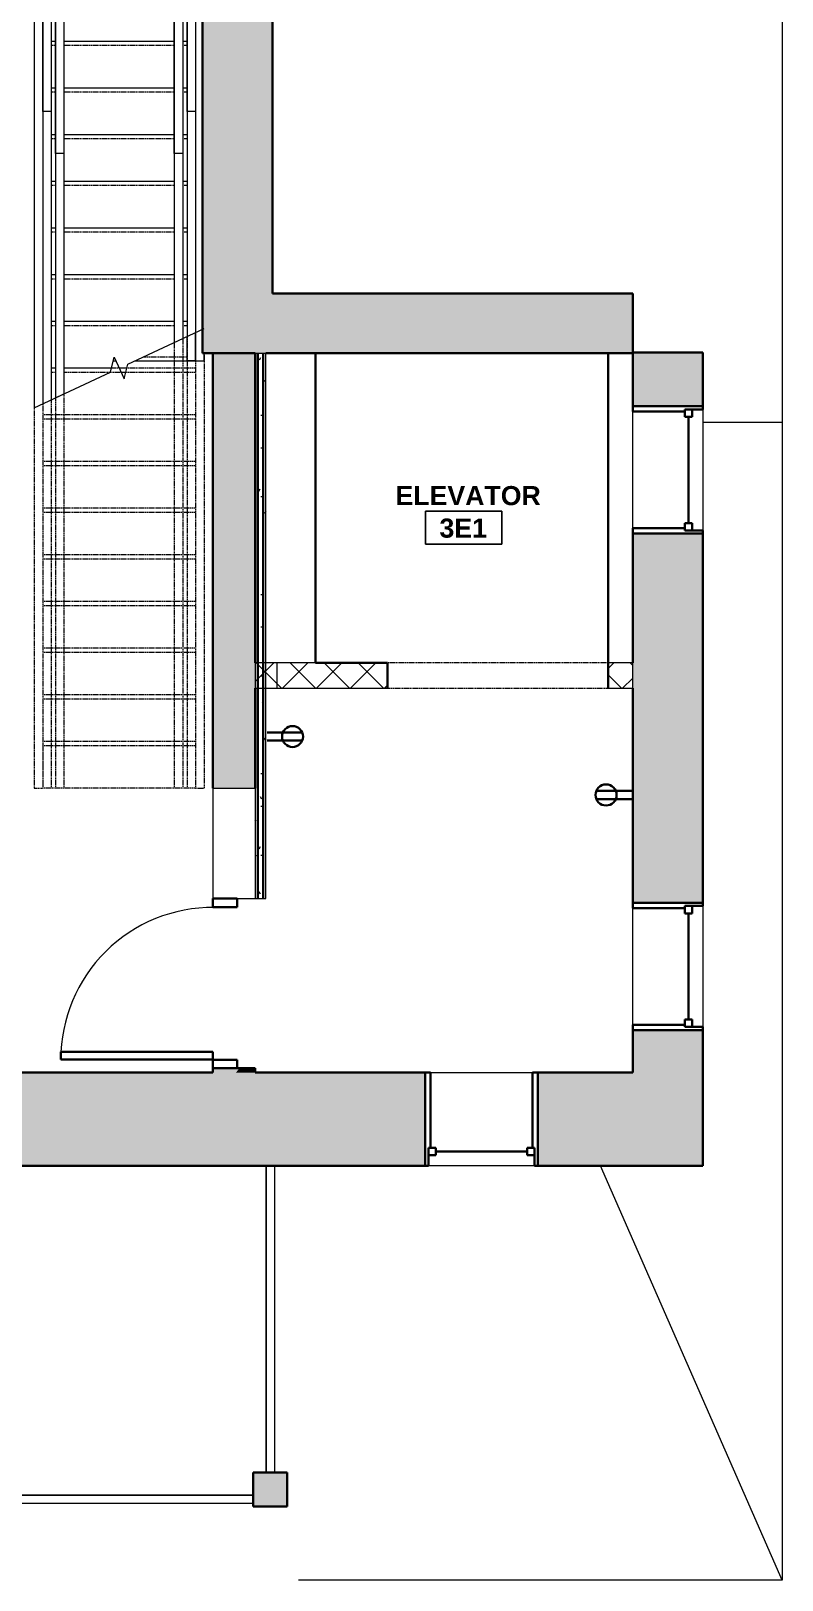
# Model space of a CAD drawing. Header units: inches. Extents: x -1176 to 1482, y -2527 to 978.
# Drawn here: x 1170.8 to 1347.8, y -5.7 to 359.3 of the extents above; entities that cross this region are included whole.
import ezdxf

# ---------------------------------------------------------------- set-up
doc = ezdxf.new("R2010")
doc.units = ezdxf.units.IN
doc.header["$MEASUREMENT"] = 0
doc.linetypes.add('Overhead', pattern=[0.15625, 0.09375, -0.0625])
doc.linetypes.add('Overhead 1_16_', pattern=[0.101562, 0.0625, -0.039062])
for name, color, linetype, lineweight in [('A-ANNO-NOTE', 131, 'Continuous', 40), ('A-AREA-IDEN', 2, 'Continuous', 9), ('A-COLS', 52, 'Continuous', 18), ('A-DETL', 90, 'Continuous', 9), ('A-DETL-GENF', 92, 'Continuous', 9), ('A-DETL-MEDM', 33, 'Continuous', 30), ('A-DOOR', 31, 'Continuous', 18), ('A-DOOR-FRAM', 31, 'Continuous', 30), ('A-FLOR', 192, 'Continuous', 18), ('A-FLOR-HRAL', 11, 'Continuous', 18), ('A-GENM', 13, 'Continuous', 18), ('A-GLAZ', 151, 'Continuous', 18), ('A-WALL', 113, 'Continuous', 18), ('A-WALL-PATT', 111, 'Continuous', 18), ('I-WALL', 2, 'Continuous', 18), ('S-STRS', 31, 'Continuous', 18), ('S-STRS-MBND', 31, 'Continuous', 18)]:
    doc.layers.add(name, color=color, linetype=linetype, lineweight=lineweight)
doc.styles.add('Swis721 Lt BT_B', font='', dxfattribs={"height": 4.5})
doc.styles.get('Swis721 Lt BT_B').set_extended_font_data('Swis721 Lt BT', bold=True)
pattern_1 = [(45, (0, 0), (-4.006467, 4.006467), []), (135, (0, 0), (-4.006467, -4.006467), [])]
pattern_2 = [(0, (0, 0), (15.36, 3.84), [0.634, -10.886, 0.634, -10.886, -61.44]), (0, (0, 0), (15.36, 3.84), [-23.04, 0.634, -22.406, 0.634, -10.886, -26.88]), (0, (0, 0), (15.36, 3.84), [-57.6, 0.634, -7.046, 0.634, -18.566]), (120, (5.76, 1.92), (-11.005538, 11.38215), [0.634, -10.886, 0.634, -10.886, -61.44]), (120, (5.76, 1.92), (-11.005538, 11.38215), [-23.04, 0.634, -22.406, 0.634, -10.886, -26.88]), (120, (5.76, 1.92), (-11.005538, 11.38215), [-57.6, 0.634, -7.046, 0.634, -18.566]), (240, (7.68, 9.6), (-4.354462, -15.22215), [0.634, -10.886, 0.634, -10.886, -61.44]), (240, (7.68, 9.6), (-4.354462, -15.22215), [-23.04, 0.634, -22.406, 0.634, -10.886, -26.88]), (240, (7.68, 9.6), (-4.354462, -15.22215), [-57.6, 0.634, -7.046, 0.634, -18.566])]

# ---------------------------------------------------------------- blocks, each defined once
blk = doc.blocks.new('Double Hung - 30_ x 48_-6971309-3rd Floor Power _ Signal')
at = {"layer": 'A-GLAZ', "color": 8, "lineweight": 30}
for p, q in [((-15, 8.25), (-14.25, 8.25)), ((-14.25, 4), (-14.25, 8.25)), ((14.25, 4), (14.25, 8.25)), ((15, 8.25), (14.25, 8.25)), ((-14.25, 5.75), (-14.25, 4)), ((-14.25, 5.75), (-12.5, 5.75)), ((-14.25, 4), (-12.5, 4)), ((-14.25, 4), (-13.75, 4)), ((-13.75, -8.25), (-13.75, 4)), ((-12.5, 5.75), (-12.5, 4)), ((-12.5, 4.875), (12.5, 4.875)), ((12.5, 5.75), (12.5, 4)), ((14.25, 5.75), (12.5, 5.75)), ((14.25, 4), (12.5, 4)), ((13.75, 4), (14.25, 4)), ((13.75, 4), (13.75, -8.25)), ((14.25, 5.75), (14.25, 4)), ((-13.75, -8.25), (-15, -8.25)), ((13.75, -8.25), (15, -8.25))]:
    blk.add_line(p, q, dxfattribs=at)
blk = doc.blocks.new('Top Rail Type - Top Rail_Internal_-6920603-3rd Floor Power _ Signal')
at = {"layer": 'A-FLOR-HRAL', "lineweight": 9}
for p, q in [((1226.22, 91.87), (1228.22, 91.87)), ((1226.22, 19.64), (1226.22, 91.87)), ((1228.22, 91.87), (1228.22, 19.64)), ((1068.27, 14.32), (1223.22, 14.32)), ((1223.22, 12.32), (1068.27, 12.32))]:
    blk.add_line(p, q, dxfattribs=at)
blk = doc.blocks.new('Top Rail Type - Top Rail_Internal_-V5-3rd Floor Power _ Signal')
at = {"layer": 'A-FLOR-HRAL', "lineweight": 9}
for p, q in [((1228.22, 91.87), (1226.22, 91.87)), ((1226.22, 91.87), (1226.22, 19.64)), ((1228.22, 91.87), (1228.22, 19.64)), ((1223.22, 14.32), (1068.27, 14.32)), ((1223.22, 12.32), (1068.27, 12.32))]:
    blk.add_line(p, q, dxfattribs=at)
blk = doc.blocks.new('Double Hung - 2_ 2_5_ x 48_-6921075-3rd Floor Power _ Signal')
at = {"layer": 'A-GLAZ', "color": 8, "lineweight": 30}
for p, q in [((-13.25, 11), (-12.5, 11)), ((-12.5, 6.75), (-12.5, 11)), ((12.5, 6.75), (12.5, 11)), ((13.25, 11), (12.5, 11)), ((-12.5, 8.5), (-12.5, 6.75)), ((-12.5, 8.5), (-10.75, 8.5)), ((-10.75, 8.5), (-10.75, 6.75)), ((-10.75, 7.625), (10.75, 7.625)), ((10.75, 8.5), (10.75, 6.75)), ((12.5, 8.5), (10.75, 8.5)), ((12.5, 8.5), (12.5, 6.75)), ((-12.5, 6.75), (-10.75, 6.75)), ((-12.5, 6.75), (-12, 6.75)), ((-12, -11), (-12, 6.75)), ((12.5, 6.75), (10.75, 6.75)), ((12, 6.75), (12.5, 6.75)), ((12, 6.75), (12, -11)), ((-12, -11), (-13.25, -11)), ((12, -11), (13.25, -11))]:
    blk.add_line(p, q, dxfattribs=at)
blk = doc.blocks.new('Elevator 1 - Elevator 1-7712497-3rd Floor Power _ Signal')
at = {"layer": 'A-GENM', "lineweight": 30}
for p, q in [((1312.87, 283.44), (1243.87, 283.44)), ((1243.87, 283.44), (1243.87, 210.44)), ((1312.87, 210.44), (1312.87, 283.44)), ((1243.87, 210.44), (1260.87, 210.44))]:
    blk.add_line(p, q, dxfattribs=at)
blk = doc.blocks.new('Door-Opening - Elevator Opening-8184615-3rd Floor Power _ Signal')
at = {"layer": 'A-DETL-GENF', "linetype": 'Overhead'}
for p, q in [((25.68, 3), (-26.32, 3)), ((-26.32, -3), (25.68, -3))]:
    blk.add_line(p, q, dxfattribs=at)
at = {"layer": 'A-DETL-MEDM'}
for p, q in [((-26.32, 3), (-26.32, -3)), ((25.68, -3), (25.68, 3))]:
    blk.add_line(p, q, dxfattribs=at)
blk = doc.blocks.new('Top Rail Type - Top Rail_Internal_-7822948-3rd Floor Power _ Signal')
at = {"layer": 'A-FLOR-HRAL', "lineweight": 9}
for p, q in [((1173.6, 378.89), (1175.6, 378.89)), ((1173.6, 340.39), (1173.6, 378.89)), ((1175.6, 378.89), (1175.6, 340.39)), ((1175.6, 340.39), (1173.6, 340.39))]:
    blk.add_line(p, q, dxfattribs=at)
blk = doc.blocks.new('Top Rail Type - Top Rail_Internal_-V96-3rd Floor Power _ Signal')
at = {"layer": 'A-FLOR-HRAL', "lineweight": 9}
for p, q in [((1175.6, 378.89), (1173.6, 378.89)), ((1173.6, 378.89), (1173.6, 271.5)), ((1175.6, 378.89), (1175.6, 272.43)), ((1173.6, 271.5), (1175.6, 272.43))]:
    blk.add_line(p, q, dxfattribs=at)
at = {"layer": 'A-FLOR-HRAL', "linetype": 'Overhead 1_16_', "lineweight": 9}
for p, q in [((1173.6, 271.5), (1173.6, 191.89)), ((1175.6, 272.43), (1175.6, 191.89)), ((1173.6, 191.89), (1173.6, 180.89)), ((1175.6, 191.89), (1175.6, 180.89)), ((1175.6, 180.89), (1173.6, 180.89))]:
    blk.add_line(p, q, dxfattribs=at)
blk = doc.blocks.new('Handrail Type - Handrail_Internal_-7822960-3rd Floor Power _ Signal')
at = {"layer": 'A-FLOR-HRAL', "lineweight": 9}
for p, q in [((1176.6, 378.89), (1178.6, 378.89)), ((1176.6, 330.49), (1176.6, 378.89)), ((1178.6, 378.89), (1178.6, 330.49)), ((1178.6, 330.49), (1176.6, 330.49))]:
    blk.add_line(p, q, dxfattribs=at)
blk = doc.blocks.new('Handrail Type - Handrail_Internal_-V97-3rd Floor Power _ Signal')
at = {"layer": 'A-FLOR-HRAL', "lineweight": 9}
for p, q in [((1178.6, 378.89), (1176.6, 378.89)), ((1176.6, 378.89), (1176.6, 272.9)), ((1178.6, 378.89), (1178.6, 273.83)), ((1176.6, 272.9), (1178.6, 273.83))]:
    blk.add_line(p, q, dxfattribs=at)
at = {"layer": 'A-FLOR-HRAL', "linetype": 'Overhead 1_16_', "lineweight": 9}
for p, q in [((1178.6, 273.83), (1178.6, 191.89)), ((1176.6, 272.9), (1176.6, 191.89)), ((1176.6, 191.89), (1176.6, 180.89)), ((1178.6, 191.89), (1178.6, 180.89)), ((1178.6, 180.89), (1176.6, 180.89))]:
    blk.add_line(p, q, dxfattribs=at)
blk = doc.blocks.new('Top Rail Type - Top Rail_Internal_-7822972-3rd Floor Power _ Signal')
at = {"layer": 'A-FLOR-HRAL', "lineweight": 9}
for p, q in [((1207.6, 378.89), (1209.6, 378.89)), ((1207.6, 340.39), (1207.6, 378.89)), ((1209.6, 378.89), (1209.6, 340.39)), ((1209.6, 340.39), (1207.6, 340.39))]:
    blk.add_line(p, q, dxfattribs=at)
blk = doc.blocks.new('Top Rail Type - Top Rail_Internal_-V98-3rd Floor Power _ Signal')
at = {"layer": 'A-FLOR-HRAL', "lineweight": 9}
for p, q in [((1209.6, 378.89), (1207.6, 378.89)), ((1207.6, 378.89), (1207.6, 287.35)), ((1209.6, 378.89), (1209.6, 288.29)), ((1207.6, 287.35), (1209.6, 288.29))]:
    blk.add_line(p, q, dxfattribs=at)
at = {"layer": 'A-FLOR-HRAL', "linetype": 'Overhead 1_16_', "lineweight": 9}
for p, q in [((1207.6, 287.35), (1207.6, 191.89)), ((1209.6, 288.29), (1209.6, 191.89)), ((1207.6, 191.89), (1207.6, 180.89)), ((1209.6, 191.89), (1209.6, 180.89)), ((1209.6, 180.89), (1207.6, 180.89))]:
    blk.add_line(p, q, dxfattribs=at)
blk = doc.blocks.new('Handrail Type - Handrail_Internal_-7822984-3rd Floor Power _ Signal')
at = {"layer": 'A-FLOR-HRAL', "lineweight": 9}
for p, q in [((1204.6, 378.89), (1206.6, 378.89)), ((1204.6, 330.49), (1204.6, 378.89)), ((1206.6, 378.89), (1206.6, 330.49)), ((1206.6, 330.49), (1204.6, 330.49))]:
    blk.add_line(p, q, dxfattribs=at)
blk = doc.blocks.new('Handrail Type - Handrail_Internal_-V99-3rd Floor Power _ Signal')
at = {"layer": 'A-FLOR-HRAL', "lineweight": 9}
for p, q in [((1206.6, 378.89), (1204.6, 378.89)), ((1204.6, 378.89), (1204.6, 285.95)), ((1206.6, 378.89), (1206.6, 286.89)), ((1204.6, 285.95), (1206.6, 286.89))]:
    blk.add_line(p, q, dxfattribs=at)
at = {"layer": 'A-FLOR-HRAL', "linetype": 'Overhead 1_16_', "lineweight": 9}
for p, q in [((1204.6, 285.95), (1204.6, 191.89)), ((1206.6, 286.89), (1206.6, 191.89)), ((1204.6, 191.89), (1204.6, 180.89)), ((1206.6, 191.89), (1206.6, 180.89)), ((1206.6, 180.89), (1204.6, 180.89))]:
    blk.add_line(p, q, dxfattribs=at)
blk = doc.blocks.new('Top Rail Type - Top Rail_Internal_-7823048-3rd Floor Power _ Signal')
at = {"layer": 'A-FLOR-HRAL', "lineweight": 9}
for p, q in [((1207.6, 479.58), (1209.6, 479.58)), ((1207.6, 468.58), (1207.6, 479.58)), ((1209.6, 479.58), (1209.6, 468.58)), ((1207.6, 378.89), (1207.6, 468.58)), ((1209.6, 468.58), (1207.6, 468.58)), ((1209.6, 468.58), (1209.6, 378.89)), ((1207.6, 281.58), (1207.6, 287.35)), ((1209.6, 288.29), (1209.6, 281.58)), ((1209.6, 281.58), (1207.6, 281.58))]:
    blk.add_line(p, q, dxfattribs=at)
blk = doc.blocks.new('Top Rail Type - Top Rail_Internal_-V100-3rd Floor Power _ Signal')
at = {"layer": 'A-FLOR-HRAL', "lineweight": 9}
for p, q in [((1207.6, 479.58), (1209.6, 479.58)), ((1207.6, 468.58), (1207.6, 479.58)), ((1209.6, 468.58), (1209.6, 479.58)), ((1207.6, 378.89), (1207.6, 468.58)), ((1209.6, 378.89), (1209.6, 468.58)), ((1207.6, 281.58), (1207.6, 287.35)), ((1209.6, 281.58), (1209.6, 288.29)), ((1207.6, 281.58), (1209.6, 281.58))]:
    blk.add_line(p, q, dxfattribs=at)
blk = doc.blocks.new('Single Flush - D13 3_ X 8_-8260108-3rd Floor Power _ Signal')
at = {"layer": 'A-DOOR', "lineweight": 30}
for p, q in [((16.15625, -5), (17.90625, -5)), ((16.15625, -40.8125), (16.15625, -5)), ((17.90625, -5), (17.90625, -40.8125)), ((17.90625, -40.8125), (16.15625, -40.8125))]:
    blk.add_line(p, q, dxfattribs=at)
at = {"layer": 'A-DOOR', "lineweight": 9}
blk.add_arc((17.90625, -5), 35.8125, 179.5, 270, dxfattribs=at)
at = {"layer": 'A-DOOR-FRAM'}
for p, q in [((-20, 0.75), (-20, -5)), ((-20, 0.75), (-18, 0.75)), ((-18, 0.75), (-18, -5)), ((18.000004, 0.75), (18.000004, -5)), ((18.000004, 0.75), (20.000004, 0.75)), ((20.000004, 0.75), (20.000004, -5)), ((-20, -5), (-18, -5)), ((18.000004, -5), (20.000004, -5))]:
    blk.add_line(p, q, dxfattribs=at)
blk = doc.blocks.new('Room Tag - Room Name and Number-3379422-3rd Floor Power _ Signal')
at = {"layer": 'A-AREA-IDEN'}
for p, q in [((-0.1881, -0.1636), (-0.1881, -0.0018)), ((-0.1881, -0.0018), (0.1869, -0.0018)), ((0.1869, -0.0018), (-0.1881, -0.0018)), ((-0.1881, -0.0018), (-0.1881, -0.1636)), ((0.1869, -0.0018), (0.1869, -0.1636)), ((0.1869, -0.1636), (0.1869, -0.0018)), ((0.1869, -0.1636), (-0.1881, -0.1636)), ((-0.1881, -0.1636), (0.1869, -0.1636))]:
    blk.add_line(p, q, dxfattribs=at)

msp = doc.modelspace()

# ---------------------------------------------------------------- hatches: boundary and pattern name
at = {"layer": 'A-COLS'}
msp.add_hatch(color=250, dxfattribs=at).paths.add_polyline_path([(1231.22, 11.64), (1231.22, 19.64), (1223.22, 19.64), (1223.22, 11.64)], flags=0)
at = {"layer": 'A-WALL-PATT', "lineweight": 9}
h = msp.add_hatch(color=7, dxfattribs=at)
h.paths.add_polyline_path([(1223.65, 283.44), (1227.74, 283.44), (1227.74, 398.44), (1211.24, 398.44), (1211.24, 283.44)], flags=0)
h.paths.add_polyline_path([(1227.74, 422.44), (1227.74, 590.51), (1211.24, 590.51), (1211.24, 422.44)], flags=0)
for points in [[(1312.65, 283.44), (1312.65, 297.44), (1227.74, 297.44), (1227.74, 283.44), (1248.63, 283.44)], [(1223.65, 113.89), (1223.65, 114.89), (1219.95, 114.89), (1219.14, 113.89)]]:
    msp.add_hatch(color=7, dxfattribs=at).paths.add_polyline_path(points, flags=0)
h = msp.add_hatch(color=7, dxfattribs=at)
h.paths.add_polyline_path([(1219.14, 113.89), (1219.95, 114.89), (1213.65, 114.89), (1213.65, 113.89)], flags=0)
h.paths.add_polyline_path([(1223.65, 180.89), (1223.65, 283.44), (1213.65, 283.44), (1213.65, 180.89)], flags=0)
h = msp.add_hatch(dxfattribs=at)
h.set_pattern_fill('FP_1', color=256, style=0, pattern_type=2)
h.set_pattern_definition(pattern_2)
h.paths.add_polyline_path([(1224.15, 154.89), (1224.15, 283.44), (1223.65, 283.44), (1223.65, 154.89)], flags=0)
h = msp.add_hatch(dxfattribs=at)
h.set_pattern_fill('FP_1', color=256, style=0, pattern_type=2)
h.set_pattern_definition(pattern_2)
h.paths.add_polyline_path([(1225.4, 154.89), (1225.4, 283.44), (1224.4, 283.44), (1224.4, 154.89)], flags=0)
h = msp.add_hatch(dxfattribs=at)
h.set_pattern_fill('FP_1', color=256, style=0, pattern_type=2)
h.set_pattern_definition(pattern_2)
h.paths.add_polyline_path([(1226.15, 154.89), (1226.15, 283.44), (1225.65, 283.44), (1225.65, 154.89)], flags=0)
h = msp.add_hatch(color=7, dxfattribs=at)
h.paths.add_polyline_path([(1329.15, 113.89), (1329.15, 123.89), (1312.65, 123.89), (1312.65, 113.89)], flags=0)
h.paths.add_polyline_path([(1312.65, 153.89), (1329.15, 153.89), (1329.15, 240.89), (1312.65, 240.89), (1312.65, 186.94)], flags=0)
h.paths.add_polyline_path([(1329.15, 270.89), (1329.15, 283.6), (1312.65, 283.6), (1312.65, 270.89)], flags=0)
h = msp.add_hatch(dxfattribs=at)
h.set_pattern_fill('FP_2', color=256, style=0, pattern_type=2)
h.set_pattern_definition(pattern_1)
h.paths.add_polyline_path([(1312.65, 204.44), (1312.65, 210.44), (1306.87, 210.44), (1306.87, 204.44)], flags=0)
h.paths.add_polyline_path([(1223.65, 204.44), (1254.87, 204.44), (1254.87, 210.44), (1223.65, 210.44)], flags=0)
h = msp.add_hatch(dxfattribs=at)
h.set_pattern_fill('FP_2', color=256, style=0, pattern_type=2)
h.set_pattern_definition(pattern_1)
h.paths.add_polyline_path([(1228.86, 204.44), (1228.86, 210.44), (1223.65, 210.44), (1223.65, 204.44)], flags=0)
h = msp.add_hatch(color=7, dxfattribs=at)
h.paths.add_polyline_path([(1329.15, 91.89), (1329.15, 113.89), (1290.24, 113.89), (1290.24, 91.89)], flags=0)
h.paths.add_polyline_path([(1248.63, 91.89), (1263.74, 91.89), (1263.74, 113.89), (1161.83, 113.89), (1161.83, 91.89)], flags=0)
h.paths.add_polyline_path([(1120.9, 91.89), (1120.9, 113.89), (1049.4, 113.89), (1049.4, 91.89), (1065.35, 91.89)], flags=0)
h.paths.add_polyline_path([(966.34, 91.89), (1006.9, 91.89), (1006.9, 113.89), (966.34, 113.89)], flags=0)
h.paths.add_polyline_path([(923.84, 91.89), (923.84, 113.89), (890.51, 113.89), (890.51, 91.89)], flags=0)
h.paths.add_polyline_path([(848.01, 91.89), (848.01, 113.89), (799.34, 113.89), (799.34, 91.89), (836.25, 91.89)], flags=0)
h.paths.add_polyline_path([(756.84, 91.89), (756.84, 113.89), (677.93, 113.89), (677.93, 91.89), (744.61, 91.89)], flags=0)
h.paths.add_polyline_path([(635.43, 91.89), (635.43, 113.89), (562.75, 113.89), (562.75, 91.89), (607.14, 91.89)], flags=0)
h.paths.add_polyline_path([(520.25, 91.89), (520.25, 113.89), (480.78, 113.89), (480.78, 91.89), (515.5, 91.89)], flags=0)

# ---------------------------------------------------------------- linework, layer by layer
at = {"layer": 'A-ANNO-NOTE', "lineweight": 30}
for p, q in [((1226.48, 194.02), (1234.74, 194.02)), ((1226.48, 192.1), (1234.74, 192.1)), ((1312.32, 180.26), (1304.06, 180.26)), ((1312.32, 178.34), (1304.06, 178.34))]:
    msp.add_line(p, q, dxfattribs=at)
for centre, radius in [((1232.46, 193.06), 2.47), ((1306.34, 179.3), 2.48)]:
    msp.add_circle(centre, radius, dxfattribs=at)
at = {"layer": 'A-COLS', "color": 8, "lineweight": 30}
for p, q in [((1231.22, 19.64), (1223.22, 19.64)), ((1223.22, 19.64), (1223.22, 11.64)), ((1231.22, 11.64), (1231.22, 19.64)), ((1223.22, 11.64), (1231.22, 11.64))]:
    msp.add_line(p, q, dxfattribs=at)
at = {"layer": 'A-DETL'}
for p, q in [((1347.81, 588.24), (1347.81, -5.7)), ((1347.81, 267.08), (1329.15, 267.08)), ((1347.81, -5.7), (1305.06, 91.89)), ((1347.81, -5.7), (1233.83, -5.7))]:
    msp.add_line(p, q, dxfattribs=at)
at = {"layer": 'A-FLOR'}
msp.add_line((1228.22, 91.87), (1228.22, 91.89), dxfattribs=at)
at = {"layer": 'A-WALL', "color": 8, "lineweight": 30}
for p, q in [((1211.24, 398.44), (1211.24, 283.44)), ((1227.74, 297.44), (1227.74, 398.44)), ((1312.65, 297.44), (1227.74, 297.44)), ((1312.65, 283.6), (1312.65, 297.44)), ((1223.65, 283.44), (1211.24, 283.44)), ((1213.65, 283.44), (1213.65, 180.89)), ((1223.65, 210.44), (1223.65, 283.44)), ((1226.15, 283.44), (1312.65, 283.44)), ((1329.15, 283.6), (1312.65, 283.6)), ((1312.65, 283.44), (1312.65, 270.89)), ((1329.15, 270.89), (1329.15, 283.6)), ((1312.65, 270.89), (1329.15, 270.89)), ((1329.15, 240.89), (1312.65, 240.89)), ((1312.65, 240.89), (1312.65, 210.44)), ((1329.15, 153.89), (1329.15, 240.89)), ((1223.65, 180.89), (1223.65, 204.44)), ((1312.65, 204.44), (1312.65, 153.89)), ((1312.65, 153.89), (1329.15, 153.89)), ((1329.15, 123.89), (1312.65, 123.89)), ((1312.65, 123.89), (1312.65, 113.89)), ((1329.15, 91.89), (1329.15, 123.89)), ((1213.65, 113.89), (1161.83, 113.89)), ((1213.65, 114.89), (1213.65, 113.89)), ((1223.65, 114.89), (1213.65, 114.89)), ((1223.65, 113.89), (1223.65, 114.89)), ((1263.74, 113.89), (1223.65, 113.89)), ((1263.74, 91.89), (1263.74, 113.89)), ((1312.65, 113.89), (1290.24, 113.89)), ((1290.24, 113.89), (1290.24, 91.89)), ((1161.83, 91.89), (1263.74, 91.89)), ((1290.24, 91.89), (1329.15, 91.89))]:
    msp.add_line(p, q, dxfattribs=at)
at = {"layer": 'A-WALL', "color": 55}
msp.add_line((1223.65, 283.44), (1226.15, 283.44), dxfattribs=at)
at = {"layer": 'A-WALL'}
for p, q in [((1224.15, 283.44), (1224.15, 154.89)), ((1224.4, 283.44), (1224.4, 154.89)), ((1225.4, 283.44), (1225.4, 154.89)), ((1225.65, 283.44), (1225.65, 154.89)), ((1254.87, 210.44), (1223.65, 210.44)), ((1228.86, 204.44), (1228.86, 210.44)), ((1312.65, 210.44), (1306.87, 210.44)), ((1312.65, 204.44), (1312.65, 210.44)), ((1223.65, 204.44), (1254.87, 204.44)), ((1306.87, 204.44), (1312.65, 204.44)), ((1213.65, 180.89), (1213.65, 154.89)), ((1213.65, 154.89), (1223.65, 154.89))]:
    msp.add_line(p, q, dxfattribs=at)
at = {"layer": 'A-WALL', "lineweight": 9}
for p, q in [((1312.65, 240.89), (1312.65, 270.89)), ((1329.15, 270.89), (1329.15, 240.89)), ((1213.65, 180.89), (1223.65, 180.89)), ((1312.65, 123.89), (1312.65, 153.89)), ((1329.15, 153.89), (1329.15, 123.89)), ((1263.74, 113.89), (1290.24, 113.89)), ((1290.24, 91.89), (1263.74, 91.89))]:
    msp.add_line(p, q, dxfattribs=at)
at = {"layer": 'I-WALL'}
for p, q in [((1226.15, 154.89), (1226.15, 283.44)), ((1223.65, 210.44), (1223.65, 154.89)), ((1223.65, 154.89), (1226.15, 154.89))]:
    msp.add_line(p, q, dxfattribs=at)
at = {"layer": 'S-STRS', "lineweight": 9}
for p, q in [((1171.6, 378.89), (1171.6, 270.57)), ((1176.6, 356.89), (1175.6, 356.89)), ((1204.6, 356.89), (1178.6, 356.89)), ((1207.6, 356.89), (1206.6, 356.89)), ((1176.6, 345.89), (1175.6, 345.89)), ((1204.6, 345.89), (1178.6, 345.89)), ((1207.6, 345.89), (1206.6, 345.89)), ((1176.6, 334.89), (1175.6, 334.89)), ((1204.6, 334.89), (1178.6, 334.89)), ((1207.6, 334.89), (1206.6, 334.89)), ((1176.6, 323.89), (1175.6, 323.89)), ((1204.6, 323.89), (1178.6, 323.89)), ((1207.6, 323.89), (1206.6, 323.89)), ((1176.6, 312.89), (1175.6, 312.89)), ((1204.6, 312.89), (1178.6, 312.89)), ((1207.6, 312.89), (1206.6, 312.89)), ((1176.6, 301.89), (1175.6, 301.89)), ((1204.6, 301.89), (1178.6, 301.89)), ((1207.6, 301.89), (1206.6, 301.89)), ((1176.6, 290.89), (1175.6, 290.89)), ((1204.6, 290.89), (1178.6, 290.89)), ((1207.6, 290.89), (1206.6, 290.89)), ((1190.2, 281.58), (1190.81, 281.58)), ((1195.22, 281.58), (1207.6, 281.58)), ((1209.6, 281.58), (1211.6, 281.58)), ((1211.6, 281.58), (1211.6, 283.44)), ((1176.6, 279.89), (1175.6, 279.89)), ((1189.79, 279.89), (1178.6, 279.89)), ((1193.41, 279.89), (1191.6, 279.89))]:
    msp.add_line(p, q, dxfattribs=at)
at = {"layer": 'S-STRS', "linetype": 'Overhead 1_16_', "lineweight": 9}
for p, q in [((1176.6, 355.89), (1175.6, 355.89)), ((1204.6, 355.89), (1178.6, 355.89)), ((1207.6, 355.89), (1206.6, 355.89)), ((1176.6, 344.89), (1175.6, 344.89)), ((1204.6, 344.89), (1178.6, 344.89)), ((1207.6, 344.89), (1206.6, 344.89)), ((1176.6, 333.89), (1175.6, 333.89)), ((1204.6, 333.89), (1178.6, 333.89)), ((1207.6, 333.89), (1206.6, 333.89)), ((1176.6, 322.89), (1175.6, 322.89)), ((1204.6, 322.89), (1178.6, 322.89)), ((1207.6, 322.89), (1206.6, 322.89)), ((1176.6, 311.89), (1175.6, 311.89)), ((1204.6, 311.89), (1178.6, 311.89)), ((1207.6, 311.89), (1206.6, 311.89)), ((1176.6, 300.89), (1175.6, 300.89)), ((1204.6, 300.89), (1178.6, 300.89)), ((1207.6, 300.89), (1206.6, 300.89)), ((1176.6, 289.89), (1175.6, 289.89)), ((1204.6, 289.89), (1178.6, 289.89)), ((1207.6, 289.89), (1206.6, 289.89)), ((1197.37, 282.58), (1207.6, 282.58)), ((1176.6, 278.89), (1175.6, 278.89)), ((1189.45, 278.89), (1178.6, 278.89)), ((1193.16, 278.89), (1192.06, 278.89))]:
    msp.add_line(p, q, dxfattribs=at)
at = {"layer": 'S-STRS-MBND', "lineweight": 9}
for p, q in [((1193.64, 280.84), (1211.6, 289.22)), ((1189.56, 278.94), (1190.41, 282.44)), ((1190.41, 282.44), (1192.79, 277.34)), ((1171.6, 270.57), (1189.56, 278.94)), ((1192.79, 277.34), (1193.64, 280.84))]:
    msp.add_line(p, q, dxfattribs=at)
at = {"layer": 'S-STRS-MBND', "linetype": 'Overhead 1_16_', "lineweight": 9}
for p, q in [((1209.6, 288.29), (1209.6, 180.89)), ((1211.6, 283.44), (1211.6, 180.89)), ((1192.06, 278.89), (1189.45, 278.89)), ((1191.6, 279.89), (1189.79, 279.89)), ((1209.6, 278.89), (1193.16, 278.89)), ((1209.6, 279.89), (1193.41, 279.89)), ((1171.6, 270.57), (1171.6, 180.89)), ((1173.6, 271.5), (1173.6, 180.89)), ((1209.6, 268.89), (1173.6, 268.89)), ((1209.6, 267.89), (1173.6, 267.89)), ((1209.6, 257.89), (1173.6, 257.89)), ((1209.6, 256.89), (1173.6, 256.89)), ((1209.6, 246.89), (1173.6, 246.89)), ((1209.6, 245.89), (1173.6, 245.89)), ((1209.6, 235.89), (1173.6, 235.89)), ((1209.6, 234.89), (1173.6, 234.89)), ((1209.6, 224.89), (1173.6, 224.89)), ((1209.6, 223.89), (1173.6, 223.89)), ((1209.6, 213.89), (1173.6, 213.89)), ((1209.6, 212.89), (1173.6, 212.89)), ((1209.6, 202.89), (1173.6, 202.89)), ((1209.6, 201.89), (1173.6, 201.89)), ((1209.6, 191.89), (1173.6, 191.89)), ((1209.6, 190.89), (1173.6, 190.89)), ((1171.6, 180.89), (1173.6, 180.89)), ((1209.6, 180.89), (1173.6, 180.89)), ((1209.6, 180.89), (1211.6, 180.89))]:
    msp.add_line(p, q, dxfattribs=at)

# ---------------------------------------------------------------- block references
at = {"layer": 'A-AREA-IDEN', "xscale": 47.99999999999997, "yscale": 47.99999999999997, "zscale": 47.99999999999997}
msp.add_blockref('Room Tag - Room Name and Number-3379422-3rd Floor Power _ Signal', (1272.79, 246.24), dxfattribs=at)
at = {"layer": 'A-DOOR'}
msp.add_blockref('Door-Opening - Elevator Opening-8184615-3rd Floor Power _ Signal', (1281.19, 207.44), dxfattribs=at)
at = {"layer": 'A-DOOR', "rotation": 269.9999999999999}
msp.add_blockref('Single Flush - D13 3_ X 8_-8260108-3rd Floor Power _ Signal', (1218.65, 134.89), dxfattribs=at)
at = {"layer": 'A-FLOR-HRAL', "lineweight": 9}
for name in ['Top Rail Type - Top Rail_Internal_-7823048-3rd Floor Power _ Signal', 'Top Rail Type - Top Rail_Internal_-V100-3rd Floor Power _ Signal', 'Top Rail Type - Top Rail_Internal_-7822948-3rd Floor Power _ Signal', 'Top Rail Type - Top Rail_Internal_-V96-3rd Floor Power _ Signal', 'Handrail Type - Handrail_Internal_-7822960-3rd Floor Power _ Signal', 'Handrail Type - Handrail_Internal_-V97-3rd Floor Power _ Signal', 'Handrail Type - Handrail_Internal_-7822984-3rd Floor Power _ Signal', 'Handrail Type - Handrail_Internal_-V99-3rd Floor Power _ Signal', 'Top Rail Type - Top Rail_Internal_-7822972-3rd Floor Power _ Signal', 'Top Rail Type - Top Rail_Internal_-V98-3rd Floor Power _ Signal', 'Top Rail Type - Top Rail_Internal_-6920603-3rd Floor Power _ Signal', 'Top Rail Type - Top Rail_Internal_-V5-3rd Floor Power _ Signal']:
    msp.add_blockref(name, (0, 0), dxfattribs=at)
at = {"layer": 'A-GENM', "lineweight": 9}
msp.add_blockref('Elevator 1 - Elevator 1-7712497-3rd Floor Power _ Signal', (-6, 0), dxfattribs=at)
at = {"layer": 'A-GLAZ'}
for name, p, rotation in [('Double Hung - 30_ x 48_-6971309-3rd Floor Power _ Signal', (1320.9, 255.89), 269.9999999999999), ('Double Hung - 30_ x 48_-6971309-3rd Floor Power _ Signal', (1320.9, 138.89), 269.9999999999999), ('Double Hung - 2_ 2_5_ x 48_-6921075-3rd Floor Power _ Signal', (1276.99, 102.89), 180)]:
    msp.add_blockref(name, p, dxfattribs=dict(at, rotation=rotation))

# ---------------------------------------------------------------- texts
at = {"layer": 'A-AREA-IDEN', "char_height": 4.5, "attachment_point": 1, "style": 'Swis721 Lt BT_B'}
for s, insert, width in [('ELEVATOR', (1256.73, 252.1), 38.784), ('3E1', (1267.09, 244.44), 13.332)]:
    msp.add_mtext(s, dxfattribs=dict(at, insert=insert, width=width))

doc.saveas('drawing.dxf')
